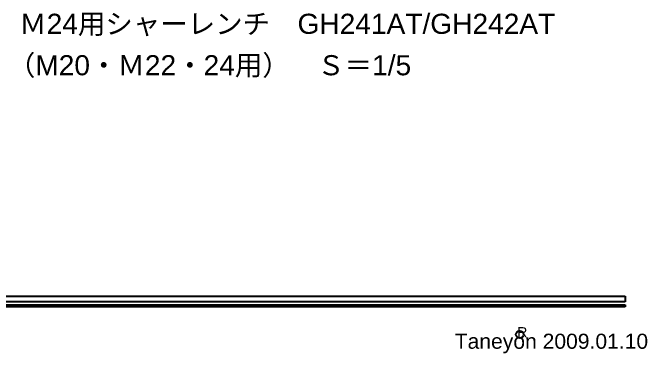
# Model space of a CAD drawing. Header units: millimetres. Extents: x -2880 to 3894, y -2977 to 4857.
# Drawn here: x -90 to 541, y -2977 to -2638 of the extents above; entities that cross this region are included whole.
import ezdxf

# ---------------------------------------------------------------- set-up
doc = ezdxf.new("R2010")
doc.units = ezdxf.units.MM
doc.header["$MEASUREMENT"] = 0
doc.layers.add('_6-0_', color=7, linetype='Continuous')
doc.styles.get("Standard").update_dxf_attribs({"font": 'arial.ttf'})

msp = doc.modelspace()

# ---------------------------------------------------------------- linework, layer by layer
at = {"layer": '_6-0_', "color": 4, "linetype": 'Continuous'}
for p, q in [((-1571.056, -2920.14), (518.61, -2920.14)), ((518.61, -2920.14), (518.61, -2925.89)), ((518.61, -2925.89), (-1571.056, -2925.89)), ((-1571.056, -2928.806), (518.61, -2928.806)), ((518.61, -2930.973), (-1571.056, -2930.973)), ((518.61, -2928.806), (518.61, -2930.973))]:
    msp.add_line(p, q, dxfattribs=at)
at = {"layer": '_6-0_', "color": 7, "linetype": 'Continuous'}
msp.add_circle((413.944, -2958.475), 3.727, dxfattribs=at)

# ---------------------------------------------------------------- texts
at = {"layer": '_6-0_', "color": 7}
for s, height, p in [('Ｍ24用シャーレンチ\u3000GH241AT/GH242AT', 20, (-83.486, -2659.241)), ('（M20・Ｍ22・24用）\u3000Ｓ＝1/5', 20, (-94.765, -2700.473)), ('Taneyon 2009.01.10', 15, (349.36, -2972.66))]:
    msp.add_text(s, height=height, dxfattribs=at).set_placement(p)
at = {"layer": '_6-0_', "color": 4}
msp.add_text('R', height=10, dxfattribs=at).set_placement((411.444, -2961.121))

doc.saveas('drawing.dxf')
